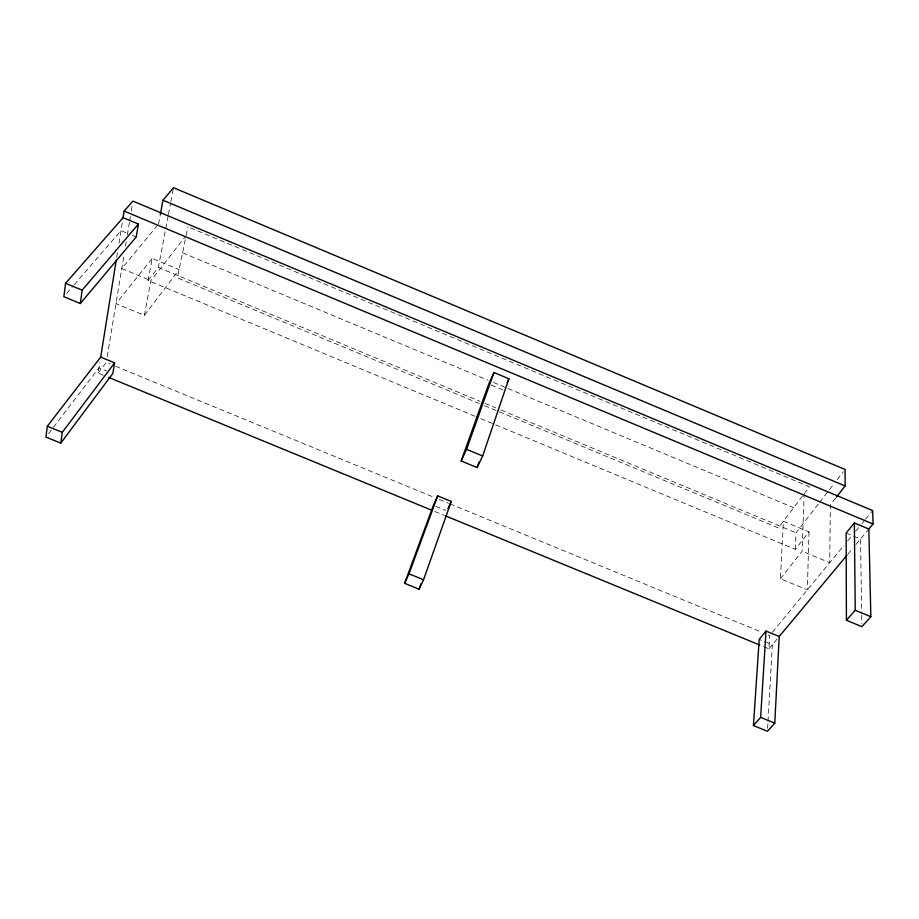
<?xml version="1.0" encoding="UTF-8"?>
<svg xmlns="http://www.w3.org/2000/svg" width="919" height="919" viewBox="0 0 919 919"><rect width="100%" height="100%" fill="white"/><g stroke="black" fill="none" stroke-linecap="round" stroke-linejoin="round"><path stroke-width="0.69" stroke-dasharray="4.59 3.45" d="M809.03 531.917L807.319 589.883L780.38 578.729L783.402 521.245L809.03 531.917L795.337 549.355L476.364 416.824M780.38 578.729L802.149 551.262L804.114 495.215M795.337 549.355L796.026 532.802L818.806 503.394M767.618 728.422L767.939 722.748M768.02 721.335L772.339 644.747L759.22 639.348M763.632 646.643L768.939 648.825L769.72 635.489L767.066 634.397M103.433 375.262L98.126 373.08L99.826 362.465M116.702 257.343L117.609 251.726M118.965 243.294L122.859 218.963M107.19 356.813L123.858 255.919M125.489 246.085L126.19 241.869M127.35 234.839L129.441 222.203M129.671 220.79L130.36 216.574M131.291 210.956L132.451 203.938M475.043 416.284L148.12 280.456L152.198 258.411L179.136 269.635L144.363 315.389L115.978 303.638L152.198 258.411M158.562 224.052L160.377 214.242M144.363 315.389L150.865 280.64L185.236 236.7M148.12 280.456L158.344 267.44L168.2 215.701M168.464 214.311L170.601 203.122M170.865 201.72L173.254 189.142M185.305 239.549L177.436 277.906L479.224 403.452M186.12 235.574L187.924 226.809M802.551 495.95L778.359 527.908L484.52 405.658M804.171 493.813L809.501 486.76L189.245 227.361M98.126 373.08L106.259 362.408L110.246 364.039M48.558 433.665L98.976 367.807L106.512 370.908M819.679 502.268L833.705 484.164M837.209 479.638L843.343 471.723M835.578 498.121L830.362 504.761L829.719 562.715L802.149 551.262M772.408 632.226L844.044 545.335M847.617 540.992L852.097 535.559M855.681 531.216L861.046 524.703M861.942 523.612L864.63 520.349M865.526 519.269L872.694 510.585M157.666 225.144L121.779 268.555L150.865 280.64M768.939 648.825L779.22 636.488M847.732 554.341L852.292 548.861M855.945 544.485L868.834 529.034M66.673 293.437L73.233 285.866M74.163 284.775L120.986 230.646L127.327 233.288M115.553 366.233L434.009 497.305M439.316 499.488L448.61 503.313M449.931 503.865L761.759 632.215M435.836 506.346L445.623 510.378M434.802 511.469L444.072 515.295M182.582 252.805L488.127 380.248M493.423 382.453L506.645 387.967M507.966 388.519L793.671 507.69M132.405 235.402L136.207 236.999M491.217 385.027L503.543 390.161M846.146 533.009L860.517 539.005L861.677 613.926M158.344 267.44L479.833 401.224M485.117 403.43L495.709 407.829M500.993 410.035L796.026 532.802M861.7 615.339L861.838 623.829"/><path stroke-width="1.38" d="M779.22 636.488L765.998 631.054L759.22 639.348L753.431 725.539L767.457 731.26L774.774 723.15L779.22 636.488L846.813 555.432M753.431 725.539L760.633 717.371L765.998 631.054M47.34 426.209L45.95 437.065L60.792 443.119L112.796 373.493L114.622 362.867L100.688 357.123L47.34 426.209L62.297 432.321L114.622 362.867M65.571 283.305L63.859 296.688L80.321 303.5L136.207 236.999L138.424 224.075L123.077 217.665L65.571 283.305L82.182 290.174L138.424 224.075M60.792 443.119L62.297 432.321M80.321 303.5L82.182 290.174M100.688 357.123L116.254 260.157M123.077 217.665L124.122 211.094L132.922 201.123L872.694 510.585L873.05 523.979L868.834 529.034L870.856 616.706L861.884 626.655L846.41 620.256L846.146 533.009L854.348 522.98L868.834 529.034M160.377 214.242L162.962 200.227L173.53 187.74L845.101 469.46L845.135 485.944L836.451 497.007M482.659 455.985L508.896 378.754L493.985 372.528L488.759 383.993L461.166 460.97L477.122 467.564L482.659 455.985L466.553 449.322L493.985 372.528M477.122 467.564L478.983 462.131M419.041 589.194L423.533 579.774L451.275 501.475L437.708 495.881L433.389 505.335L404.613 583.312L419.041 589.194L420.959 583.795M404.613 583.312L408.989 573.835L437.708 495.881M461.166 460.97L466.553 449.322M447.955 508.529L451.275 501.475M507.116 382.557L508.896 378.754M846.41 620.256L855.244 610.25L854.348 522.98M408.989 573.835L423.533 579.774M760.633 717.371L774.774 723.15M108.729 377.433L432.148 510.39M445.405 515.835L759.657 645M855.244 610.25L870.856 616.706M162.962 200.227L845.135 485.944M124.122 211.094L873.05 523.979"/></g></svg>
